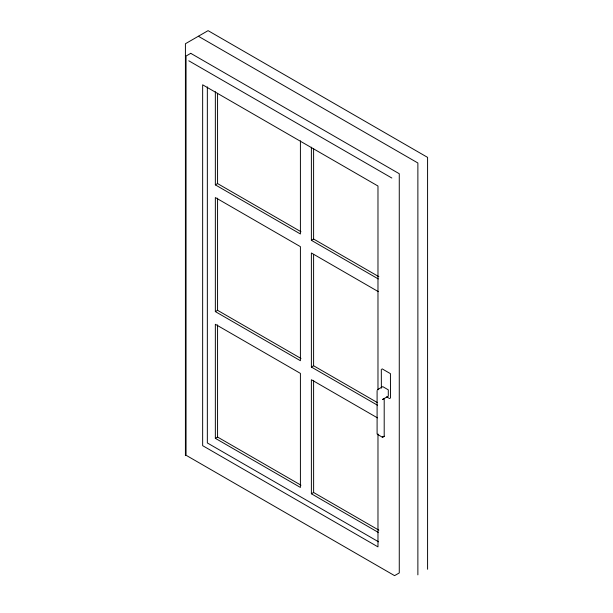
<?xml version="1.0" encoding="UTF-8"?>
<svg xmlns="http://www.w3.org/2000/svg" width="613" height="613" viewBox="0 0 613 613"><rect width="100%" height="100%" fill="white"/><g stroke="black" fill="none" stroke-linecap="round" stroke-linejoin="round"><path stroke-width="0.92" d="M378.275 278.938L311.381 240.319L311.381 147.166M311.381 240.319L313.603 239.032L313.603 148.729M377.095 433.996L377.095 390.535M215.347 91.72L215.347 184.873L217.569 183.586L300.983 231.737M215.347 311.603L300.408 360.712L300.408 246.656L215.347 197.547L215.347 311.603L217.569 310.316L300.983 358.475M378.275 291.612L311.381 252.985L311.381 367.049L313.603 365.762L377.194 402.473M215.347 438.333L300.408 487.442L300.408 373.386L215.347 324.277L215.347 438.333L217.569 437.054L300.983 485.205M377.416 389.715L382.757 386.634L388.29 389.83L388.29 396.213L382.581 399.461L384.198 398.527L384.198 436.226L382.343 437.23L377.585 434.41M377.447 417.867L311.381 379.723L311.381 493.779L313.603 492.5L378.849 530.168M384.198 436.226L382.343 437.23L383.83 436.441M198.367 36.259L417.874 162.989L417.874 574.871M188.789 60.794L391.837 178.023M313.603 239.032L378.849 276.693M215.347 184.873L300.408 233.982L300.408 140.829M382.121 368.857L390.427 373.646L390.496 398.136M386.665 396.864L389.684 398.603M311.381 367.049L377.447 405.193M311.381 493.779L378.275 532.398M378.535 541.792L207.34 442.954L207.34 86.877M381.317 369.325L381.37 388.159M427.583 569.262L427.583 157.38L208.075 30.65L185.417 43.738L185.417 455.62M377.976 389.906L377.976 186.023L202.65 84.801L202.65 445.666L377.976 546.888L377.976 433.943M313.603 254.556L313.603 365.762M313.603 380.336L313.626 492.507M217.569 93.291L217.569 183.586M217.569 198.16L217.569 310.316M217.569 324.89L217.569 437.054M190.743 53.331L186.046 56.044L186.046 455.252L394.58 575.645L399.27 572.94L399.27 173.732L190.743 53.331"/></g></svg>
